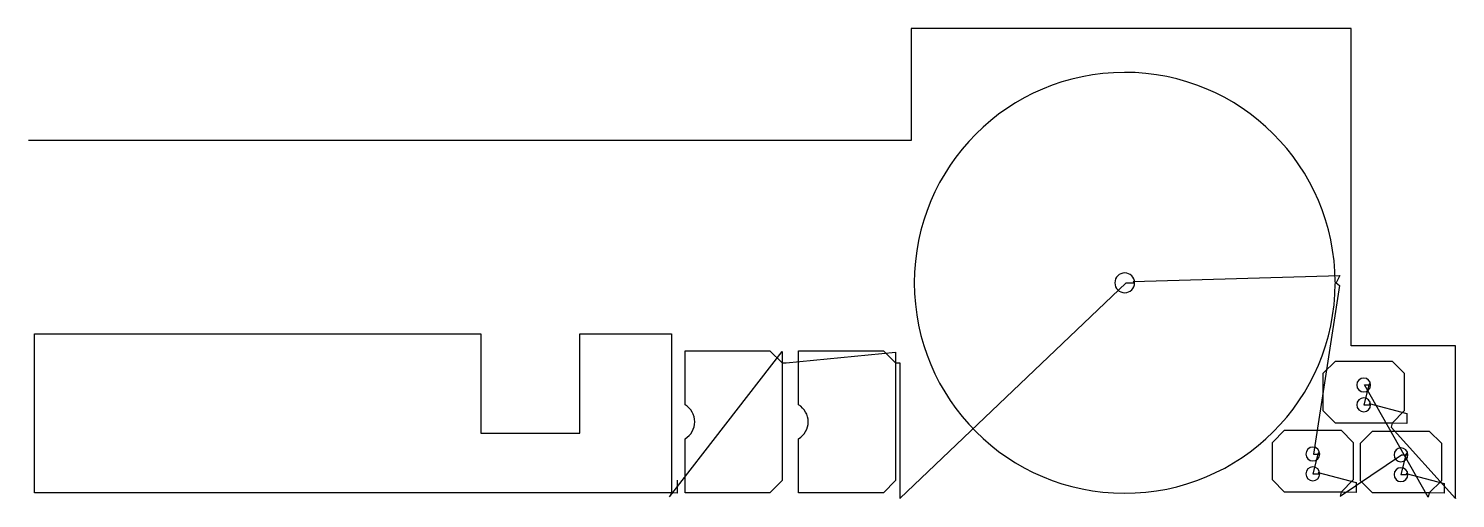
# Model space of a CAD drawing. Header units: metres. Extents: x 1695 to 5293, y 0 to 1185.
import ezdxf

# ---------------------------------------------------------------- set-up
doc = ezdxf.new("R2010")
doc.units = ezdxf.units.M

msp = doc.modelspace()

# ---------------------------------------------------------------- linework, layer by layer
at = {"layer": 'TOOL_0'}
for p, q in [((5030.518, 1185.307), (3920.15, 1185.307)), ((3920.15, 1185.307), (3920.15, 902.912)), ((5030.518, 384.837), (5030.518, 1185.307)), ((1695.563, 902.912), (1694.563, 902.912)), ((3920.15, 902.912), (1695.563, 902.912)), ((3891.605, -0.001), (4462.615, 543.906)), ((4462.615, 543.906), (4484.117, 543.906)), ((4480.428, 546.984), (5001.681, 562.429)), ((4484.117, 543.906), (4480.428, 546.984)), ((4989.864, 545.403), (4992.464, 543.903)), ((4992.464, 543.903), (4989.864, 542.403)), ((5001.681, 562.429), (4992.464, 543.903)), ((4992.464, 543.903), (5000.428, 537.391)), ((5000.428, 537.391), (4935.281, 112.02)), ((1709.447, 14.033), (1709.447, 415.533)), ((1709.447, 415.533), (2835.197, 415.533)), ((2835.197, 415.533), (2835.197, 164.783)), ((3085.197, 164.783), (3085.197, 415.533)), ((3085.197, 415.533), (3315.947, 415.533)), ((3315.947, 415.533), (3315.947, 14.033)), ((3310.754, 4.336), (3594.817, 370.417)), ((3350.317, 236.085), (3350.317, 372.362)), ((3350.317, 372.362), (3564.231, 372.362)), ((3564.231, 372.362), (3594.817, 341.776)), ((3594.817, 370.417), (3594.817, 341.776)), ((3605.09, 341.776), (3881.032, 369.391)), ((3636.532, 236.085), (3636.532, 372.362)), ((3636.532, 372.362), (3850.446, 372.362)), ((3850.446, 372.362), (3881.032, 341.776)), ((3881.032, 369.391), (3881.032, 341.776)), ((5293.269, 384.837), (5030.518, 384.837)), ((5293.269, 1), (5293.269, 384.837)), ((3594.817, 341.776), (3594.817, 44.948)), ((3594.817, 341.776), (3605.09, 341.776)), ((3881.032, 341.776), (3881.032, 44.948)), ((3881.032, 341.776), (3891.605, 341.776)), ((3891.605, 341.776), (3891.605, -0.001)), ((4959.912, 315.648), (4990.498, 346.234)), ((4990.498, 346.234), (5133.326, 346.234)), ((5133.326, 346.234), (5163.912, 315.648)), ((4959.912, 220.82), (4959.912, 315.648)), ((5075.257, 289.182), (5061.848, 236.233)), ((5079.413, 286.233), (5075.257, 289.182)), ((5163.912, 315.648), (5163.912, 220.82)), ((5224.763, 3.589), (5063.544, 286.233)), ((5063.544, 286.233), (5079.413, 286.233)), ((4990.498, 190.234), (4959.912, 220.82)), ((5061.848, 236.233), (5079.413, 236.233)), ((5079.413, 236.233), (5075.326, 239.312)), ((5075.326, 239.312), (5170.743, 214.079)), ((5163.912, 220.82), (5133.326, 190.234)), ((5133.326, 190.234), (4990.498, 190.234)), ((5133.326, 190.234), (5130.853, 179.691)), ((5170.743, 189.382), (5133.326, 190.234)), ((5170.743, 214.079), (5170.743, 189.382)), ((2835.197, 164.783), (3085.197, 164.783)), ((3350.317, 14.362), (3350.317, 150.639)), ((3636.532, 14.362), (3636.532, 150.639)), ((4831.649, 141.434), (4862.235, 172.02)), ((4862.235, 172.02), (5005.063, 172.02)), ((5005.063, 172.02), (5035.649, 141.434)), ((5053.822, 139.546), (5084.408, 170.132)), ((5084.408, 170.132), (5227.236, 170.132)), ((5130.853, 179.691), (5293.269, 0)), ((5227.236, 170.132), (5257.822, 139.546)), ((4831.649, 46.606), (4831.649, 141.434)), ((4946.994, 114.969), (4933.585, 62.02)), ((4935.281, 112.02), (4951.15, 112.02)), ((4951.15, 112.02), (4946.994, 114.969)), ((5002.59, 5.477), (5157.454, 110.131)), ((5035.649, 141.434), (5035.649, 46.606)), ((5053.822, 44.718), (5053.822, 139.546)), ((5169.167, 113.08), (5155.758, 60.132)), ((5157.454, 110.131), (5173.323, 110.131)), ((5173.323, 110.131), (5169.167, 113.08)), ((5257.822, 139.546), (5257.822, 44.718)), ((3330.408, 45.9), (3330.408, 13.395)), ((3594.817, 44.948), (3564.231, 14.362)), ((3881.032, 44.948), (3850.446, 14.362)), ((4862.235, 16.02), (4831.649, 46.606)), ((4933.585, 62.02), (4951.15, 62.02)), ((4951.15, 62.02), (4947.063, 65.099)), ((4947.063, 65.099), (5042.48, 39.865)), ((5035.649, 46.606), (5005.063, 16.02)), ((5042.48, 39.865), (5042.48, 15.168)), ((5084.408, 14.132), (5053.822, 44.718)), ((5155.758, 60.132), (5173.323, 60.132)), ((5173.323, 60.132), (5169.236, 63.211)), ((5169.236, 63.211), (5264.653, 37.977)), ((5257.822, 44.718), (5227.236, 14.132)), ((5264.653, 37.977), (5264.653, 13.28)), ((3315.947, 14.033), (1709.447, 14.033)), ((3315.947, 14.033), (3310.754, 4.336)), ((3330.408, 13.395), (3315.947, 14.033)), ((3564.231, 14.362), (3350.317, 14.362)), ((3850.446, 14.362), (3636.532, 14.362)), ((5005.063, 16.02), (4862.235, 16.02)), ((5005.063, 16.02), (5002.59, 5.477)), ((5042.48, 15.168), (5005.063, 16.02)), ((5227.236, 14.132), (5084.408, 14.132)), ((5227.236, 14.132), (5224.763, 3.589)), ((5264.653, 13.28), (5227.236, 14.132)), ((5293.269, 0), (5293.269, 1)), ((5293.269, 1), (5293.269, 0)), ((5293.269, 0), (5293.269, 1))]:
    msp.add_line(p, q, dxfattribs=at)
for centre, radius, start, end in [((4459.116, 543.906), 530.75, 0.161605, 179.999676), ((4459.116, 543.906), 530.75, 179.999676, 359.837747), ((4459.117, 543.906), 25, 0, 180), ((4459.117, 543.906), 25, 180, 0), ((5061.913, 286.233), 17.5, 0, 180), ((5061.913, 286.233), 17.5, 180, 0), ((5061.913, 236.233), 17.5, 0, 180), ((3325.317, 193.362), 49.5, 300.334673, 59.665327), ((3611.532, 193.362), 49.5, 300.334673, 59.665327), ((5061.913, 236.233), 17.5, 180, 0), ((4933.65, 112.02), 17.5, 0, 180), ((4933.65, 112.02), 17.5, 180, 0), ((5155.823, 110.131), 17.5, 0, 180), ((5155.823, 110.131), 17.5, 180, 0), ((4933.65, 62.02), 17.5, 0, 180), ((5155.823, 60.132), 17.5, 0, 180), ((4933.65, 62.02), 17.5, 180, 0), ((5155.823, 60.132), 17.5, 180, 0)]:
    msp.add_arc(centre, radius, start, end, dxfattribs=at)

doc.saveas('drawing.dxf')
